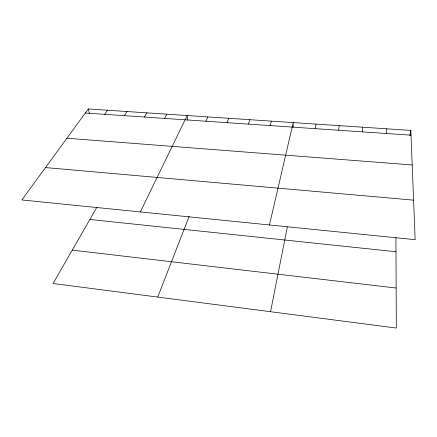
<?xml version="1.0" encoding="UTF-8"?>
<svg xmlns="http://www.w3.org/2000/svg" width="437" height="437" viewBox="0 0 437 437"><rect width="100%" height="100%" fill="white"/><g stroke="black" fill="none" stroke-linecap="round" stroke-linejoin="round"><path stroke-width="0.66" d="M386.51 133.504L386.581 128.795M293.134 127.178L293.227 122.584L269.449 224.968M362.382 131.859L362.71 127.205M338.62 130.248L339.194 125.643M409.911 135.568L410.824 130.406L88.29 108.955L21.85 199.96L415.15 239.684L410.824 130.406M315.224 128.653L316.038 124.103M270.547 311.718L287.344 226.879M270.142 125.588L271.404 121.136M248.424 124.113L249.898 119.705M227.016 122.655L228.698 118.296M157.746 297.084L189.161 216.293M205.909 121.218L207.793 116.903M140.343 211.929L187.178 115.532L187.73 120.213M164.591 118.411L166.852 114.183M96.877 207.264L53.079 283.498L396.332 328.045L395.922 237.488M144.357 117.034L146.805 112.85M124.408 115.679L127.036 111.533M104.733 114.341L107.535 110.239M85.324 113.019L411.015 135.17M66.921 138.229L412.195 164.962M45.503 167.562L413.588 200.146M89.869 219.461L395.988 251.745M72.252 250.128L396.151 288.032M88.29 108.955L89.405 113.522"/></g></svg>
